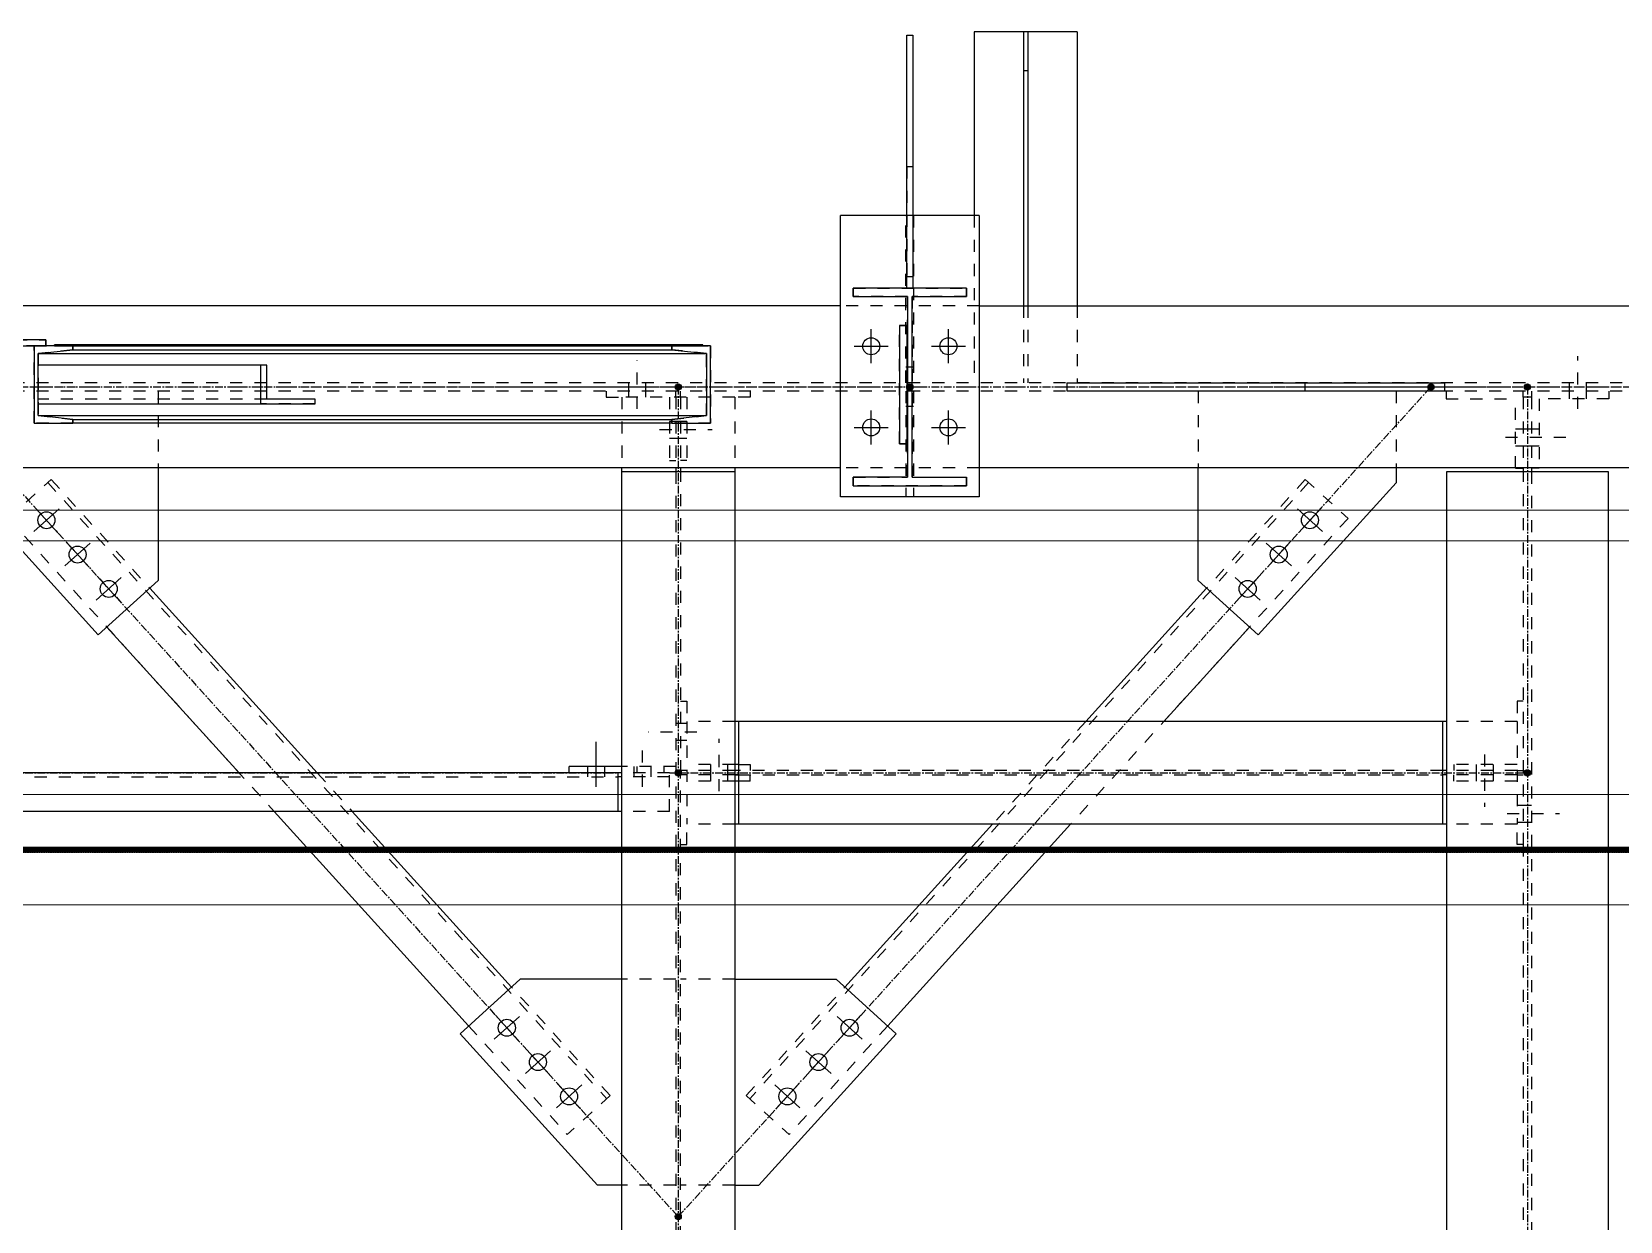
# Model space of a CAD drawing. Header units: inches. Extents: x 209270 to 234360, y -180214 to -150194.
# Drawn here: x 219526 to 222098, y -155865 to -153939 of the extents above; entities that cross this region are included whole.
import ezdxf

# ---------------------------------------------------------------- set-up
doc = ezdxf.new("R2010")
doc.units = ezdxf.units.IN
doc.header["$LTSCALE"] = 10
doc.header["$MEASUREMENT"] = 0
for name, pattern in [('CENTER', [2, 1.25, -0.25, 0.25, -0.25]), ('DXK_LINE_DOT2', [3.9198, 1.9599, -1.9599]), ('DXK_LINE_DOT5', [7.8785, 2.979, -0.9799, 0.9799, -0.9799, 0.9799, -0.9799]), ('HIDDEN', [0.375, 0.25, -0.125])]:
    doc.linetypes.add(name, pattern=pattern)
for name, color, linetype in [('_STR_0', 2, 'Continuous'), ('_STR_1', 2, 'Continuous'), ('_STR_2', 2, 'Continuous'), ('_STR_4', 2, 'Continuous')]:
    doc.layers.add(name, color=color, linetype=linetype)
for name, color, linetype, lineweight in [('CEN', 1, 'CENTER', 9), ('handrail', 11, 'FENCELINE1', 9), ('HIDDEN', 3, 'HIDDEN', 9), ('MAIN OBJECT', 2, 'Continuous', 18), ('Sheeting', 4, 'Continuous', 0)]:
    doc.layers.add(name, color=color, linetype=linetype, lineweight=lineweight)
doc.linetypes.add('FENCELINE1', pattern='A,0.25,-0.1,[133,arial.ttf,S=0.1,R=0,X=-0.1,Y=0],-0.1,1', length=1.45)

# ---------------------------------------------------------------- blocks, each defined once
blk = doc.blocks.new('GridLine-116860372-116908 - 114867')
at = {"layer": '_STR_2', "linetype": 'DXK_LINE_DOT5'}
blk.add_line((210782.4, -154514.2), (232759.1, -154514.2), dxfattribs=at)
blk = doc.blocks.new('Part-116860372-116072 - 114867')
at = {"layer": '_STR_1', "linetype": 'DXK_LINE_DOT2'}
for p, q in [((221414.3, -154520.9), (221414.3, -154645.4)), ((221735, -154520.9), (221735, -154645.4))]:
    blk.add_line(p, q, dxfattribs=at)
at = {"layer": '_STR_2', "linetype": 'Continuous'}
for p, q in [((221414.3, -154827.5), (221414.3, -154645.4)), ((221735, -154645.4), (221735, -154669.4)), ((221735, -154669.4), (221511.6, -154915.7)), ((221511.6, -154915.7), (221414.3, -154827.5))]:
    blk.add_line(p, q, dxfattribs=at)
blk = doc.blocks.new('Part-116860372-116066 - 114867')
at = {"layer": '_STR_1', "linetype": 'DXK_LINE_DOT2'}
for p, q in [((220568.6, -155473.4), (220481.1, -155473.4)), ((220568.6, -155806.9), (220481.1, -155806.9))]:
    blk.add_line(p, q, dxfattribs=at)
at = {"layer": '_STR_2', "linetype": 'Continuous'}
for p, q in [((220316.7, -155473.4), (220219.4, -155561.6)), ((220481.1, -155473.4), (220316.7, -155473.4)), ((220219.4, -155561.6), (220442, -155806.9)), ((220481.1, -155806.9), (220442, -155806.9))]:
    blk.add_line(p, q, dxfattribs=at)
blk = doc.blocks.new('Bolt-116860372-116067 - 114867')
at = {"layer": '_STR_2', "linetype": 'Continuous'}
for p, q in [((220274.8, -155570.5), (220315.5, -155533.5)), ((220276.6, -155531.6), (220313.6, -155572.4)), ((220325.1, -155626), (220365.9, -155589.1)), ((220327, -155587.2), (220364, -155627.9)), ((220375.5, -155681.6), (220416.3, -155644.6)), ((220377.4, -155642.7), (220414.4, -155683.5))]:
    blk.add_line(p, q, dxfattribs=at)
for centre in [(220295.1, -155552), (220345.5, -155607.6), (220395.9, -155663.1)]:
    blk.add_circle(centre, 13.8, dxfattribs=at)
blk = doc.blocks.new('Part-116860372-114888 - 114867')
at = {"layer": '_STR_1', "linetype": 'DXK_LINE_DOT2'}
for p, q in [((221060.1, -154382.9), (220835.1, -154382.9)), ((228098.4, -154507.4), (218205.1, -154507.4)), ((228098.4, -154520.9), (218205.1, -154520.9)), ((221060.1, -154645.4), (220835.1, -154645.4))]:
    blk.add_line(p, q, dxfattribs=at)
at = {"layer": '_STR_2', "linetype": 'Continuous'}
for p, q in [((220835.1, -154382.9), (218205.1, -154382.9)), ((221060.1, -154382.9), (228098.4, -154382.9)), ((220835.1, -154645.4), (218205.1, -154645.4)), ((228098.4, -154645.4), (221060.1, -154645.4))]:
    blk.add_line(p, q, dxfattribs=at)
at = {"layer": '_STR_4', "linetype": 'CENTER'}
blk.add_line((217822.6, -154514.2), (228447.6, -154514.2), dxfattribs=at)
blk = doc.blocks.new('Part-116860372-114946 - 114867')
at = {"layer": '_STR_4', "linetype": 'Continuous'}
blk.add_hatch(color=256, dxfattribs=at).paths.add_polyline_path([(221947.6, -154519.2, -1), (221947.6, -154509.2, -1)])
at = {"layer": '_STR_1', "linetype": 'DXK_LINE_DOT2'}
for p, q in [((221940.8, -154530.9), (221940.8, -155255.2)), ((221954.3, -154530.9), (221940.8, -154530.9)), ((221954.3, -154530.9), (221954.3, -154645.4)), ((221954.3, -154651.7), (221954.3, -160351.7)), ((221940.8, -155255.2), (221940.8, -160351.7))]:
    blk.add_line(p, q, dxfattribs=at)
at = {"layer": '_STR_2', "linetype": 'Continuous'}
for p, q in [((221940.8, -154645.4), (221940.8, -154651.7)), ((221954.3, -154645.4), (221954.3, -154651.7)), ((221816.3, -154651.7), (221816.3, -160357.9)), ((222078.8, -154651.7), (221816.3, -154651.7)), ((222078.8, -160357.9), (222078.8, -154651.7))]:
    blk.add_line(p, q, dxfattribs=at)
at = {"layer": '_STR_4', "linetype": 'CENTER'}
blk.add_line((221947.6, -154514.2), (221947.6, -160514.2), dxfattribs=at)
at = {"layer": '_STR_4', "linetype": 'Continuous'}
blk.add_circle((221947.6, -154514.2), 5, dxfattribs=at)
blk = doc.blocks.new('Part-116860372-114890 - 114867')
at = {"layer": '_STR_4', "linetype": 'Continuous'}
blk.add_hatch(color=256, dxfattribs=at).paths.add_polyline_path([(220947.6, -154519.2, -1), (220947.6, -154509.2, -1)])
at = {"layer": '_STR_1', "linetype": 'DXK_LINE_DOT2'}
for p, q in [((220856.1, -154367.8), (220856.1, -154354.2)), ((220856.1, -154354.2), (221039.1, -154354.2)), ((221039.1, -154354.2), (221039.1, -154367.8)), ((220943.6, -154367.8), (220856.1, -154367.8)), ((220943.6, -154660.5), (220943.6, -154367.8)), ((221039.1, -154367.8), (220951.5, -154367.8)), ((220951.5, -154367.8), (220951.5, -154660.5)), ((220856.1, -154674.2), (220856.1, -154660.5)), ((220856.1, -154660.5), (220943.6, -154660.5)), ((221039.1, -154674.2), (220856.1, -154674.2)), ((220951.5, -154660.5), (221039.1, -154660.5)), ((221039.1, -154660.5), (221039.1, -154674.2))]:
    blk.add_line(p, q, dxfattribs=at)
at = {"layer": '_STR_2', "linetype": 'Continuous'}
for p, q in [((221039.1, -154354.2), (220856.1, -154354.2)), ((220856.1, -154354.2), (220856.1, -154367.8)), ((221039.1, -154367.8), (221039.1, -154354.2)), ((220856.1, -154367.8), (220943.6, -154367.8)), ((220943.6, -154367.8), (220943.6, -154660.5)), ((220951.5, -154660.5), (220951.5, -154367.8)), ((220951.5, -154367.8), (221039.1, -154367.8)), ((220943.6, -154660.5), (220856.1, -154660.5)), ((220856.1, -154660.5), (220856.1, -154674.2)), ((220856.1, -154674.2), (221039.1, -154674.2)), ((220951.5, -154660.5), (221039.1, -154660.5)), ((221039.1, -154674.2), (221039.1, -154660.5))]:
    blk.add_line(p, q, dxfattribs=at)
at = {"layer": '_STR_4', "linetype": 'CENTER'}
blk.add_line((220947.6, -154514.2), (220947.6, -154514.2), dxfattribs=at)
at = {"layer": '_STR_4', "linetype": 'Continuous'}
blk.add_circle((220947.6, -154514.2), 5, dxfattribs=at)
blk = doc.blocks.new('Part-116860372-154738 - 114867')
at = {"layer": '_STR_1', "linetype": 'DXK_LINE_DOT2'}
for p, q in [((219530, -154572.9), (219530, -154447.9)), ((219530, -154447.9), (219592.5, -154447.9)), ((219592.5, -154454.1), (219536.2, -154460.3)), ((219536.2, -154460.3), (219536.2, -154560.6)), ((219592.5, -154447.9), (219592.5, -154454.1)), ((219536.2, -154560.6), (219592.5, -154566.8)), ((219592.5, -154566.8), (219592.5, -154572.9)), ((219592.5, -154572.9), (219530, -154572.9))]:
    blk.add_line(p, q, dxfattribs=at)
at = {"layer": '_STR_2', "linetype": 'Continuous'}
for p, q in [((219530, -154447.9), (219530, -154447.9)), ((219592.5, -154447.9), (219530, -154447.9)), ((219530, -154447.9), (219530, -154572.9)), ((219536.2, -154460.3), (219592.5, -154454.1)), ((219536.2, -154460.3), (219536.2, -154460.3)), ((219536.2, -154560.6), (219536.2, -154460.3)), ((219592.5, -154447.9), (219592.5, -154447.9)), ((219592.5, -154454.1), (219592.5, -154447.9)), ((219592.5, -154454.1), (219592.5, -154454.1)), ((219536.2, -154560.6), (219536.2, -154560.6)), ((219592.5, -154566.8), (219536.2, -154560.6)), ((219592.5, -154566.8), (219592.5, -154566.8)), ((219592.5, -154572.9), (219592.5, -154566.8)), ((219530, -154572.9), (219530, -154572.9)), ((219530, -154572.9), (219592.5, -154572.9)), ((219592.5, -154572.9), (219592.5, -154572.9))]:
    blk.add_line(p, q, dxfattribs=at)
blk = doc.blocks.new('Part-116860372-114945 - 114867')
at = {"layer": '_STR_4', "linetype": 'Continuous'}
blk.add_hatch(color=256, dxfattribs=at).paths.add_polyline_path([(220572.6, -154519.2, -1), (220572.6, -154509.2, -1)])
at = {"layer": '_STR_1', "linetype": 'DXK_LINE_DOT2'}
for p, q in [((220664.1, -154530.9), (220481.1, -154530.9)), ((220481.1, -154530.9), (220481.1, -154645.4)), ((220568.6, -154530.9), (220568.6, -154645.4)), ((220576.5, -154530.9), (220576.5, -155135.6)), ((220664.1, -154530.9), (220664.1, -154651.7)), ((220568.6, -154651.7), (220568.6, -158166.4)), ((220576.5, -158166.4), (220576.5, -155135.6))]:
    blk.add_line(p, q, dxfattribs=at)
at = {"layer": '_STR_2', "linetype": 'Continuous'}
for p, q in [((220481.1, -158166.4), (220481.1, -154645.4)), ((220568.6, -154645.4), (220568.6, -154651.7)), ((220576.5, -154645.4), (220576.5, -154651.7)), ((220664.1, -154645.4), (220664.1, -158166.4)), ((220664.1, -154651.7), (220481.1, -154651.7))]:
    blk.add_line(p, q, dxfattribs=at)
at = {"layer": '_STR_4', "linetype": 'CENTER'}
blk.add_line((220572.6, -154514.2), (220572.6, -158264.2), dxfattribs=at)
at = {"layer": '_STR_4', "linetype": 'Continuous'}
blk.add_circle((220572.6, -154514.2), 5, dxfattribs=at)
blk = doc.blocks.new('Part-116860372-114964 - 114867')
at = {"layer": '_STR_4', "linetype": 'Continuous'}
for points in [[(220572.6, -155144.2, -1), (220572.6, -155134.2, -1)], [(221947.6, -155144.2, -1), (221947.6, -155134.2, -1)]]:
    blk.add_hatch(color=256, dxfattribs=at).paths.add_polyline_path(points)
at = {"layer": '_STR_1', "linetype": 'DXK_LINE_DOT2'}
for p, q in [((220664.1, -155055.9), (220586.5, -155055.9)), ((220586.5, -155055.9), (220586.5, -155222.4)), ((221930.8, -155055.9), (221816.3, -155055.9)), ((221930.8, -155055.9), (221930.8, -155222.4)), ((220664.1, -155135.6), (220586.5, -155135.6)), ((221810.1, -155135.6), (220670.3, -155135.6)), ((221930.8, -155135.6), (221816.3, -155135.6)), ((220664.1, -155142.7), (220586.5, -155142.7)), ((220670.3, -155142.7), (221810.1, -155142.7)), ((221930.8, -155142.7), (221816.3, -155142.7)), ((220664.1, -155222.4), (220586.5, -155222.4)), ((221930.8, -155222.4), (221816.3, -155222.4))]:
    blk.add_line(p, q, dxfattribs=at)
at = {"layer": '_STR_2', "linetype": 'Continuous'}
for p, q in [((221816.3, -155055.9), (220664.1, -155055.9)), ((220670.3, -155055.9), (220670.3, -155222.4)), ((221810.1, -155055.9), (221810.1, -155222.4)), ((220670.3, -155135.6), (220664.1, -155135.6)), ((221816.3, -155135.6), (221810.1, -155135.6)), ((220664.1, -155142.7), (220670.3, -155142.7)), ((221816.3, -155142.7), (221810.1, -155142.7)), ((221816.3, -155222.4), (220664.1, -155222.4))]:
    blk.add_line(p, q, dxfattribs=at)
at = {"layer": '_STR_4', "linetype": 'CENTER'}
blk.add_line((220572.6, -155139.2), (221947.6, -155139.2), dxfattribs=at)
at = {"layer": '_STR_4', "linetype": 'Continuous'}
for centre in [(220572.6, -155139.2), (221947.6, -155139.2)]:
    blk.add_circle(centre, 5, dxfattribs=at)
blk = doc.blocks.new('Bolt-116860372-115879 - 114867')
at = {"layer": '_STR_1', "linetype": 'DXK_LINE_DOT2'}
for p, q in [((220514.9, -155161.7), (220514.9, -155089.2)), ((220501.1, -155139.2), (220501.1, -155129.2)), ((220528.6, -155139.2), (220528.6, -155129.2)), ((220501.1, -155145.4), (220501.1, -155139.2)), ((220528.6, -155145.4), (220528.6, -155139.2))]:
    blk.add_line(p, q, dxfattribs=at)
at = {"layer": '_STR_2', "linetype": 'Continuous'}
for p, q in [((220439.9, -155161.7), (220439.9, -155089.2)), ((220426.1, -155139.2), (220426.1, -155129.2)), ((220453.6, -155139.2), (220453.6, -155129.2)), ((220426.1, -155145.4), (220426.1, -155139.2)), ((220453.6, -155145.4), (220453.6, -155139.2))]:
    blk.add_line(p, q, dxfattribs=at)
blk = doc.blocks.new('Part-116860372-154281 - 114867')
at = {"layer": '_STR_1', "linetype": 'DXK_LINE_DOT2'}
for p, q in [((221051.8, -154236.7), (221051.8, -154507.4)), ((221131.5, -154382.9), (221131.5, -154507.4)), ((221138.6, -154382.9), (221138.6, -154507.4)), ((221218.3, -154382.9), (221218.3, -154507.4))]:
    blk.add_line(p, q, dxfattribs=at)
at = {"layer": '_STR_2', "linetype": 'Continuous'}
for p, q in [((221218.3, -153939.2), (221051.8, -153939.2)), ((221051.8, -153939.2), (221051.8, -154236.7)), ((221131.5, -153939.2), (221131.5, -154382.9)), ((221138.6, -153939.2), (221138.6, -154382.9)), ((221218.3, -153939.2), (221218.3, -154382.9)), ((221131.5, -154001.7), (221138.6, -154001.7))]:
    blk.add_line(p, q, dxfattribs=at)
blk = doc.blocks.new('Part-116860372-115067 - 114867')
at = {"layer": '_STR_4', "linetype": 'Continuous'}
for points in [[(219197.6, -155144.2, -1), (219197.6, -155134.2, -1)], [(220572.6, -155144.2, -1), (220572.6, -155134.2, -1)]]:
    blk.add_hatch(color=256, dxfattribs=at).paths.add_polyline_path(points)
at = {"layer": '_STR_1', "linetype": 'DXK_LINE_DOT2'}
for p, q in [((219295.3, -155139.2), (219211.5, -155139.2)), ((219211.5, -155201.7), (219211.5, -155139.2)), ((219289.1, -155145.4), (219211.5, -155145.4)), ((219295.3, -155145.4), (220474.8, -155145.4)), ((220558.6, -155139.2), (220474.8, -155139.2)), ((220558.6, -155145.4), (220481.1, -155145.4)), ((220558.6, -155201.7), (220558.6, -155139.2)), ((219289.1, -155201.7), (219211.5, -155201.7)), ((220558.6, -155201.7), (220481.1, -155201.7))]:
    blk.add_line(p, q, dxfattribs=at)
at = {"layer": '_STR_2', "linetype": 'Continuous'}
for p, q in [((219289.1, -155145.4), (219295.3, -155145.4)), ((220474.8, -155139.2), (219295.3, -155139.2)), ((219295.3, -155139.2), (219295.3, -155201.7)), ((220474.8, -155139.2), (220474.8, -155201.7)), ((220481.1, -155145.4), (220474.8, -155145.4)), ((220481.1, -155201.7), (219289.1, -155201.7))]:
    blk.add_line(p, q, dxfattribs=at)
at = {"layer": '_STR_4', "linetype": 'CENTER'}
for p, q in [((219197.6, -155139.2), (219211.5, -155139.2)), ((219295.3, -155139.2), (220474.8, -155139.2)), ((220558.6, -155139.2), (220572.6, -155139.2))]:
    blk.add_line(p, q, dxfattribs=at)
at = {"layer": '_STR_4', "linetype": 'Continuous'}
for centre in [(219197.6, -155139.2), (220572.6, -155139.2)]:
    blk.add_circle(centre, 5, dxfattribs=at)
blk = doc.blocks.new('Part-116860372-115093 - 114867')
at = {"layer": '_STR_4', "linetype": 'Continuous'}
for points in [[(221791.3, -154519.2, -1), (221791.3, -154509.2, -1)], [(220572.6, -155862.9, -1), (220572.6, -155852.9, -1)]]:
    blk.add_hatch(color=256, dxfattribs=at).paths.add_polyline_path(points)
at = {"layer": '_STR_1', "linetype": 'DXK_LINE_DOT2'}
for p, q in [((221593.3, -154669.2), (220688.4, -155667)), ((221587.8, -154664.2), (221428.2, -154840.1)), ((221587.8, -154664.2), (221657.2, -154727.1)), ((221657.2, -154727.1), (221208, -155222.4)), ((221232.5, -155055.9), (221081.5, -155222.4)), ((220682.8, -155661.9), (220842.4, -155486)), ((220911.8, -155549), (220752.3, -155724.9)), ((220682.8, -155661.9), (220752.3, -155724.9))]:
    blk.add_line(p, q, dxfattribs=at)
at = {"layer": '_STR_2', "linetype": 'Continuous'}
for p, q in [((221428.2, -154840.1), (221232.5, -155055.9)), ((221497.7, -154903.1), (221359, -155055.9)), ((221081.5, -155222.4), (220842.4, -155486)), ((221208, -155222.4), (220911.8, -155549))]:
    blk.add_line(p, q, dxfattribs=at)
at = {"layer": '_STR_4', "linetype": 'CENTER'}
blk.add_line((220572.6, -155857.9), (221791.3, -154514.2), dxfattribs=at)
at = {"layer": '_STR_4', "linetype": 'Continuous'}
for centre in [(221791.3, -154514.2), (220572.6, -155857.9)]:
    blk.add_circle(centre, 5, dxfattribs=at)
blk = doc.blocks.new('Part-116860372-115094 - 114867')
at = {"layer": '_STR_4', "linetype": 'Continuous'}
for points in [[(219353.8, -154519.2, -1), (219353.8, -154509.2, -1)], [(220572.6, -155862.9, -1), (220572.6, -155852.9, -1)]]:
    blk.add_hatch(color=256, dxfattribs=at).paths.add_polyline_path(points)
at = {"layer": '_STR_1', "linetype": 'DXK_LINE_DOT2'}
for p, q in [((219487.9, -154727.1), (219557.4, -154664.2)), ((219551.8, -154669.2), (220456.8, -155667)), ((219557.4, -154664.2), (219716.9, -154840.1)), ((219487.9, -154727.1), (219918.3, -155201.7)), ((219988.2, -155139.2), (220044.9, -155201.7)), ((220462.3, -155661.9), (220302.8, -155486)), ((220233.3, -155549), (220392.9, -155724.9)), ((220462.3, -155661.9), (220392.9, -155724.9))]:
    blk.add_line(p, q, dxfattribs=at)
at = {"layer": '_STR_2', "linetype": 'Continuous'}
for p, q in [((219716.9, -154840.1), (219988.2, -155139.2)), ((219647.5, -154903.1), (219861.6, -155139.2)), ((219918.3, -155201.7), (220233.3, -155549)), ((220044.9, -155201.7), (220302.8, -155486))]:
    blk.add_line(p, q, dxfattribs=at)
at = {"layer": '_STR_4', "linetype": 'CENTER'}
blk.add_line((219353.8, -154514.2), (220572.6, -155857.9), dxfattribs=at)
at = {"layer": '_STR_4', "linetype": 'Continuous'}
for centre in [(219353.8, -154514.2), (220572.6, -155857.9)]:
    blk.add_circle(centre, 5, dxfattribs=at)
blk = doc.blocks.new('Bolt-116860372-115490 - 114867')
at = {"layer": '_STR_1', "linetype": 'DXK_LINE_DOT2'}
for p, q in [((221912.1, -154595.9), (222009.6, -154595.9)), ((221928.3, -154582.2), (221940.8, -154582.2)), ((221940.8, -154582.2), (221954.3, -154582.2)), ((221954.3, -154582.2), (221966.8, -154582.2)), ((221928.3, -154609.7), (221940.8, -154609.7)), ((221940.8, -154609.7), (221954.3, -154609.7)), ((221954.3, -154609.7), (221966.8, -154609.7))]:
    blk.add_line(p, q, dxfattribs=at)
blk = doc.blocks.new('Part-116860372-115488 - 114867')
at = {"layer": '_STR_1', "linetype": 'DXK_LINE_DOT2'}
for p, q in [((221954.3, -154520.9), (221954.3, -154530.9)), ((222079.3, -154520.9), (222079.3, -154533.4)), ((222079.3, -154533.4), (221966.8, -154533.4)), ((221966.8, -154533.4), (221966.8, -154645.4)), ((221954.3, -154645.4), (221954.3, -154645.9))]:
    blk.add_line(p, q, dxfattribs=at)
at = {"layer": '_STR_2', "linetype": 'Continuous'}
for p, q in [((221966.8, -154645.9), (221954.3, -154645.9)), ((221966.8, -154645.4), (221966.8, -154645.9))]:
    blk.add_line(p, q, dxfattribs=at)
blk = doc.blocks.new('Part-116860372-115489 - 114867')
at = {"layer": '_STR_1', "linetype": 'DXK_LINE_DOT2'}
for p, q in [((221815.8, -154520.9), (221815.8, -154533.4)), ((221940.8, -154530.9), (221940.8, -154520.9)), ((221815.8, -154533.4), (221928.3, -154533.4)), ((221928.3, -154645.9), (221928.3, -154533.4))]:
    blk.add_line(p, q, dxfattribs=at)
at = {"layer": '_STR_2', "linetype": 'Continuous'}
for p, q in [((221928.3, -154645.4), (221928.3, -154645.9)), ((221928.3, -154645.9), (221940.8, -154645.9))]:
    blk.add_line(p, q, dxfattribs=at)
blk = doc.blocks.new('Bolt-116860372-115491 - 114867')
at = {"layer": '_STR_1', "linetype": 'DXK_LINE_DOT2'}
for p, q in [((222029.3, -154549.7), (222029.3, -154464.7)), ((222015.6, -154520.9), (222015.6, -154507.4)), ((222015.6, -154533.4), (222015.6, -154520.9)), ((222043.1, -154520.9), (222043.1, -154507.4)), ((222043.1, -154533.4), (222043.1, -154520.9))]:
    blk.add_line(p, q, dxfattribs=at)
blk = doc.blocks.new('Bolt-116860372-116167 - 114867')
at = {"layer": '_STR_2', "linetype": 'Continuous'}
for p, q in [((220885.1, -154476), (220885.1, -154421)), ((221010.1, -154476), (221010.1, -154421)), ((220857.6, -154448.5), (220912.6, -154448.5)), ((220982.6, -154448.5), (221037.6, -154448.5)), ((220885.1, -154607.3), (220885.1, -154552.3)), ((221010.1, -154607.3), (221010.1, -154552.3)), ((220857.6, -154579.8), (220912.6, -154579.8)), ((220982.6, -154579.8), (221037.6, -154579.8))]:
    blk.add_line(p, q, dxfattribs=at)
for centre in [(220885.1, -154448.5), (221010.1, -154448.5), (220885.1, -154579.8), (221010.1, -154579.8)]:
    blk.add_circle(centre, 13.8, dxfattribs=at)
blk = doc.blocks.new('Part-116860372-154749 - 114867')
at = {"layer": '_STR_1', "linetype": 'DXK_LINE_DOT2'}
for p, q in [((220612.2, -154446), (219562.7, -154445.9)), ((220612.4, -154448), (219562.7, -154447.9)), ((219562.9, -154447.9), (219562.9, -154445.9)), ((220612.4, -154448), (220612.4, -154447.9))]:
    blk.add_line(p, q, dxfattribs=at)
at = {"layer": '_STR_2', "linetype": 'Continuous'}
for p, q in [((220612.2, -154446), (219562.7, -154445.9)), ((219562.7, -154445.9), (219562.7, -154447.9)), ((219562.7, -154447.9), (220612.2, -154448)), ((220612.4, -154446), (220612.2, -154446)), ((220612.2, -154448), (220612.2, -154446)), ((220612.4, -154447.9), (220612.4, -154446))]:
    blk.add_line(p, q, dxfattribs=at)
blk = doc.blocks.new('Part-116860372-154746 - 114867')
at = {"layer": '_STR_1', "linetype": 'DXK_LINE_DOT2'}
for p, q in [((220562.3, -154454.1), (220562.3, -154447.9)), ((220562.3, -154447.9), (220624.8, -154447.9)), ((220618.6, -154460.3), (220562.3, -154454.1)), ((220618.6, -154560.6), (220618.6, -154460.3)), ((220624.8, -154447.9), (220624.8, -154572.9)), ((220562.3, -154566.8), (220618.6, -154560.6)), ((220562.3, -154572.9), (220562.3, -154566.8)), ((220624.8, -154572.9), (220562.3, -154572.9))]:
    blk.add_line(p, q, dxfattribs=at)
at = {"layer": '_STR_2', "linetype": 'Continuous'}
for p, q in [((220624.8, -154447.9), (220562.3, -154447.9)), ((220562.3, -154447.9), (220562.3, -154454.1)), ((220562.3, -154454.1), (220618.6, -154460.3)), ((220618.6, -154460.3), (220618.6, -154560.6)), ((220624.8, -154572.9), (220624.8, -154447.9)), ((220618.6, -154560.6), (220562.3, -154566.8)), ((220562.3, -154566.8), (220562.3, -154572.9)), ((220562.3, -154572.9), (220624.8, -154572.9))]:
    blk.add_line(p, q, dxfattribs=at)
blk = doc.blocks.new('Part-116860372-115555 - 114867')
at = {"layer": '_STR_1', "linetype": 'DXK_LINE_DOT2'}
for p, q in [((220576.5, -154530.9), (220576.5, -154520.9)), ((220689, -154520.9), (220689, -154530.9)), ((220586.5, -154530.9), (220586.5, -154633.4)), ((220689, -154530.9), (220664.1, -154530.9)), ((220586.5, -154633.4), (220576.5, -154633.4))]:
    blk.add_line(p, q, dxfattribs=at)
blk = doc.blocks.new('Part-116860372-115556 - 114867')
at = {"layer": '_STR_1', "linetype": 'DXK_LINE_DOT2'}
for p, q in [((220456.1, -154520.9), (220456.1, -154530.9)), ((220568.6, -154530.9), (220568.6, -154520.9)), ((220456.1, -154530.9), (220481.1, -154530.9)), ((220558.6, -154530.9), (220558.6, -154633.4)), ((220558.6, -154633.4), (220568.6, -154633.4))]:
    blk.add_line(p, q, dxfattribs=at)
blk = doc.blocks.new('Bolt-116860372-115557 - 114867')
at = {"layer": '_STR_1', "linetype": 'DXK_LINE_DOT2'}
for p, q in [((220558.6, -154569.7), (220568.6, -154569.7)), ((220568.6, -154569.7), (220576.5, -154569.7)), ((220576.5, -154569.7), (220586.5, -154569.7)), ((220542.4, -154583.4), (220627.4, -154583.4)), ((220558.6, -154597.2), (220568.6, -154597.2)), ((220568.6, -154597.2), (220576.5, -154597.2)), ((220576.5, -154597.2), (220586.5, -154597.2))]:
    blk.add_line(p, q, dxfattribs=at)
blk = doc.blocks.new('Bolt-116860372-115559 - 114867')
at = {"layer": '_STR_1', "linetype": 'DXK_LINE_DOT2'}
for p, q in [((220506.1, -154549.7), (220506.1, -154471)), ((220492.4, -154520.9), (220492.4, -154507.4)), ((220492.4, -154530.9), (220492.4, -154520.9)), ((220519.9, -154520.9), (220519.9, -154507.4)), ((220519.9, -154530.9), (220519.9, -154520.9))]:
    blk.add_line(p, q, dxfattribs=at)
blk = doc.blocks.new('Part-116860372-149888 - 114867')
at = {"layer": '_STR_1', "linetype": 'DXK_LINE_DOT2'}
for p, q in [((220942.6, -154157.3), (220942.6, -154354.2)), ((220952.6, -154157.3), (220952.6, -154354.2)), ((220942.6, -154335.4), (220952.6, -154335.4))]:
    blk.add_line(p, q, dxfattribs=at)
at = {"layer": '_STR_2', "linetype": 'Continuous'}
for p, q in [((220942.6, -154157.3), (220942.6, -153944.7)), ((220942.6, -153944.7), (220952.6, -153944.7)), ((220952.6, -153944.7), (220952.6, -154157.3)), ((220942.6, -154354.2), (220942.6, -154157.3)), ((220942.6, -154157.3), (220952.6, -154157.3)), ((220952.6, -154157.3), (220952.6, -154354.2)), ((220952.6, -154354.2), (220942.6, -154354.2))]:
    blk.add_line(p, q, dxfattribs=at)
blk = doc.blocks.new('Part-116860372-154757 - 114867')
at = {"layer": '_STR_1', "linetype": 'DXK_LINE_DOT2'}
for p, q in [((220930.9, -154606.2), (220930.9, -154414.7)), ((220930.9, -154414.7), (220943.4, -154414.7)), ((220943.4, -154414.7), (220943.4, -154606.2)), ((220943.4, -154606.2), (220930.9, -154606.2))]:
    blk.add_line(p, q, dxfattribs=at)
at = {"layer": '_STR_2', "linetype": 'Continuous'}
for p, q in [((220943.4, -154414.7), (220930.9, -154414.7)), ((220930.9, -154414.7), (220930.9, -154606.2)), ((220943.4, -154606.2), (220943.4, -154414.7)), ((220930.9, -154606.2), (220943.4, -154606.2))]:
    blk.add_line(p, q, dxfattribs=at)
blk = doc.blocks.new('Part-116860372-115596 - 114867')
at = {"layer": '_STR_1', "linetype": 'DXK_LINE_DOT2'}
for p, q in [((220576.5, -155023.1), (220586.5, -155023.1)), ((220586.5, -155023.1), (220586.5, -155055.9)), ((220586.5, -155135.6), (220576.5, -155135.6)), ((220664.1, -155125.6), (220586.5, -155125.6)), ((220670.3, -155135.6), (220664.1, -155135.6)), ((220670.3, -155125.6), (220689, -155125.6)), ((220689, -155125.6), (220689, -155135.6))]:
    blk.add_line(p, q, dxfattribs=at)
at = {"layer": '_STR_2', "linetype": 'Continuous'}
blk.add_line((220670.3, -155125.6), (220664.1, -155125.6), dxfattribs=at)
blk = doc.blocks.new('Part-116860372-115597 - 114867')
at = {"layer": '_STR_1', "linetype": 'DXK_LINE_DOT2'}
for p, q in [((220586.5, -155142.7), (220576.5, -155142.7)), ((220664.1, -155152.7), (220586.5, -155152.7)), ((220670.3, -155142.7), (220664.1, -155142.7)), ((220689, -155152.7), (220670.3, -155152.7)), ((220689, -155152.7), (220689, -155142.7)), ((220586.5, -155255.2), (220586.5, -155222.4)), ((220576.5, -155255.2), (220586.5, -155255.2))]:
    blk.add_line(p, q, dxfattribs=at)
at = {"layer": '_STR_2', "linetype": 'Continuous'}
blk.add_line((220670.3, -155152.7), (220664.1, -155152.7), dxfattribs=at)
blk = doc.blocks.new('Bolt-116860372-115598 - 114867')
at = {"layer": '_STR_1', "linetype": 'DXK_LINE_DOT2'}
for p, q in [((220639, -155169), (220639, -155084)), ((220625.3, -155135.6), (220625.3, -155125.6)), ((220625.3, -155142.7), (220625.3, -155135.6)), ((220652.8, -155135.6), (220652.8, -155125.6)), ((220652.8, -155142.7), (220652.8, -155135.6)), ((220625.3, -155152.7), (220625.3, -155142.7)), ((220652.8, -155152.7), (220652.8, -155142.7))]:
    blk.add_line(p, q, dxfattribs=at)
blk = doc.blocks.new('Part-116860372-115600 - 114867')
at = {"layer": '_STR_1', "linetype": 'DXK_LINE_DOT2'}
for p, q in [((221828.3, -155152.7), (221828.3, -155142.7)), ((221930.8, -155152.7), (221828.3, -155152.7)), ((221930.8, -155142.7), (221940.8, -155142.7)), ((221930.8, -155255.2), (221930.8, -155222.4)), ((221940.8, -155255.2), (221930.8, -155255.2))]:
    blk.add_line(p, q, dxfattribs=at)
blk = doc.blocks.new('Part-116860372-115601 - 114867')
at = {"layer": '_STR_1', "linetype": 'DXK_LINE_DOT2'}
for p, q in [((221940.8, -155023.1), (221930.8, -155023.1)), ((221930.8, -155023.1), (221930.8, -155055.9)), ((221930.8, -155125.6), (221828.3, -155125.6)), ((221828.3, -155125.6), (221828.3, -155135.6)), ((221930.8, -155135.6), (221940.8, -155135.6))]:
    blk.add_line(p, q, dxfattribs=at)
blk = doc.blocks.new('Bolt-116860372-115602 - 114867')
at = {"layer": '_STR_1', "linetype": 'DXK_LINE_DOT2'}
for p, q in [((221878.3, -155109.4), (221878.3, -155194.4)), ((221864.6, -155125.6), (221864.6, -155135.6)), ((221864.6, -155135.6), (221864.6, -155142.7)), ((221892.1, -155125.6), (221892.1, -155135.6)), ((221892.1, -155135.6), (221892.1, -155142.7)), ((221864.6, -155142.7), (221864.6, -155152.7)), ((221892.1, -155142.7), (221892.1, -155152.7))]:
    blk.add_line(p, q, dxfattribs=at)
blk = doc.blocks.new('Bolt-116860372-115605 - 114867')
at = {"layer": '_STR_1', "linetype": 'DXK_LINE_DOT2'}
for p, q in [((220576.5, -155059.4), (220568.6, -155059.4)), ((220586.5, -155059.4), (220576.5, -155059.4)), ((220602.8, -155073.1), (220524, -155073.1)), ((220576.5, -155086.9), (220568.6, -155086.9)), ((220586.5, -155086.9), (220576.5, -155086.9))]:
    blk.add_line(p, q, dxfattribs=at)
blk = doc.blocks.new('Bolt-116860372-115606 - 114867')
at = {"layer": '_STR_1', "linetype": 'DXK_LINE_DOT2'}
for p, q in [((221914.6, -155205.2), (221999.6, -155205.2)), ((221930.8, -155191.5), (221940.8, -155191.5)), ((221940.8, -155191.5), (221954.3, -155191.5)), ((221930.8, -155219), (221940.8, -155219)), ((221940.8, -155219), (221954.3, -155219))]:
    blk.add_line(p, q, dxfattribs=at)
blk = doc.blocks.new('Part-116860372-154748 - 114867')
at = {"layer": '_STR_1', "linetype": 'DXK_LINE_DOT2'}
for p, q in [((219906.6, -154479.2), (219896, -154479.2)), ((219984.5, -154534.2), (219536.2, -154534.2)), ((219984.5, -154541.7), (219896, -154541.7))]:
    blk.add_line(p, q, dxfattribs=at)
at = {"layer": '_STR_2', "linetype": 'Continuous'}
for p, q in [((219896, -154479.2), (219536.2, -154479.2)), ((219906.6, -154479.2), (219896, -154479.2)), ((219896, -154479.2), (219896, -154541.7)), ((219906.6, -154534.2), (219906.6, -154479.2)), ((219536.2, -154541.7), (219896, -154541.7)), ((219896, -154541.7), (219984.5, -154541.7)), ((219984.5, -154534.2), (219906.6, -154534.2)), ((219984.5, -154541.7), (219984.5, -154534.2))]:
    blk.add_line(p, q, dxfattribs=at)
blk = doc.blocks.new('Part-116860372-115877 - 114867')
at = {"layer": '_STR_1', "linetype": 'DXK_LINE_DOT2'}
for p, q in [((220396.2, -155139.2), (220396.2, -155129.2)), ((220568.6, -155129.2), (220481.1, -155129.2)), ((220506.1, -155139.2), (220506.1, -155129.2)), ((220549.9, -155139.2), (220549.9, -155129.2))]:
    blk.add_line(p, q, dxfattribs=at)
at = {"layer": '_STR_2', "linetype": 'Continuous'}
for p, q in [((220481.1, -155129.2), (220396.1, -155129.2)), ((220396.1, -155139.2), (220396.1, -155129.2)), ((220481.1, -155139.2), (220474.8, -155139.2))]:
    blk.add_line(p, q, dxfattribs=at)
blk = doc.blocks.new('Part-116860372-116545 - 114867')
at = {"layer": '_STR_1', "linetype": 'DXK_LINE_DOT2'}
for p, q in [((220941.3, -154507.4), (220941.3, -154236.7)), ((220941.3, -154236.7), (220942.6, -154236.7)), ((220952.6, -154236.7), (220953.8, -154236.7)), ((220953.8, -154236.7), (220953.8, -154507.4)), ((220953.8, -154482.4), (220941.3, -154482.4))]:
    blk.add_line(p, q, dxfattribs=at)
blk = doc.blocks.new('Part-116860372-116063 - 114867')
at = {"layer": '_STR_1', "linetype": 'DXK_LINE_DOT2'}
for p, q in [((219410.2, -154520.9), (219410.2, -154645.4)), ((219730.8, -154520.9), (219730.8, -154645.4))]:
    blk.add_line(p, q, dxfattribs=at)
at = {"layer": '_STR_2', "linetype": 'Continuous'}
for p, q in [((219410.2, -154645.4), (219410.2, -154669.4)), ((219730.8, -154645.4), (219730.8, -154827.5)), ((219410.2, -154669.4), (219633.6, -154915.7)), ((219633.6, -154915.7), (219730.8, -154827.5))]:
    blk.add_line(p, q, dxfattribs=at)
blk = doc.blocks.new('Bolt-116860372-116064 - 114867')
at = {"layer": '_STR_2', "linetype": 'Continuous'}
for p, q in [((219570.1, -154711.7), (219529.4, -154748.6)), ((219568.2, -154750.5), (219531.3, -154709.8)), ((219620.5, -154767.2), (219579.7, -154804.2)), ((219618.6, -154806.1), (219581.6, -154765.3)), ((219670.9, -154822.8), (219630.1, -154859.7)), ((219669, -154861.6), (219632, -154820.9))]:
    blk.add_line(p, q, dxfattribs=at)
for centre in [(219549.7, -154730.2), (219600.1, -154785.7), (219650.5, -154841.3)]:
    blk.add_circle(centre, 13.8, dxfattribs=at)
blk = doc.blocks.new('Part-116860372-116069 - 114867')
at = {"layer": '_STR_1', "linetype": 'DXK_LINE_DOT2'}
for p, q in [((220664.1, -155473.4), (220576.5, -155473.4)), ((220664.1, -155806.9), (220576.5, -155806.9))]:
    blk.add_line(p, q, dxfattribs=at)
at = {"layer": '_STR_2', "linetype": 'Continuous'}
for p, q in [((220664.1, -155473.4), (220828.5, -155473.4)), ((220828.5, -155473.4), (220925.7, -155561.6)), ((220703.2, -155806.9), (220925.7, -155561.6)), ((220664.1, -155806.9), (220703.2, -155806.9))]:
    blk.add_line(p, q, dxfattribs=at)
blk = doc.blocks.new('Bolt-116860372-116070 - 114867')
at = {"layer": '_STR_2', "linetype": 'Continuous'}
for p, q in [((220829.7, -155533.5), (220870.4, -155570.5)), ((220868.5, -155531.6), (220831.5, -155572.4)), ((220779.3, -155589.1), (220820, -155626)), ((220818.1, -155587.2), (220781.2, -155627.9)), ((220728.9, -155644.6), (220769.6, -155681.6)), ((220767.7, -155642.7), (220730.8, -155683.5))]:
    blk.add_line(p, q, dxfattribs=at)
for centre in [(220850, -155552), (220799.6, -155607.6), (220749.3, -155663.1)]:
    blk.add_circle(centre, 13.8, dxfattribs=at)
blk = doc.blocks.new('Bolt-116860372-116073 - 114867')
at = {"layer": '_STR_2', "linetype": 'Continuous'}
for p, q in [((221615.8, -154748.6), (221575.1, -154711.7)), ((221576.9, -154750.5), (221613.9, -154709.8)), ((221565.4, -154804.2), (221524.7, -154767.2)), ((221526.6, -154806.1), (221563.5, -154765.3)), ((221515, -154859.7), (221474.3, -154822.8)), ((221476.2, -154861.6), (221513.1, -154820.9))]:
    blk.add_line(p, q, dxfattribs=at)
for centre in [(221595.4, -154730.2), (221545, -154785.7), (221494.6, -154841.3)]:
    blk.add_circle(centre, 13.8, dxfattribs=at)
blk = doc.blocks.new('Part-116860372-116166 - 114867')
at = {"layer": '_STR_1', "linetype": 'DXK_LINE_DOT2'}
blk.add_line((220952.6, -154236.7), (220942.6, -154236.7), dxfattribs=at)
at = {"layer": '_STR_2', "linetype": 'Continuous'}
for p, q in [((220835.1, -154692.3), (220835.1, -154236.7)), ((220942.6, -154236.7), (220835.1, -154236.7)), ((221060.1, -154236.7), (220952.6, -154236.7)), ((221060.1, -154236.7), (221060.1, -154692.3)), ((221060.1, -154692.3), (220835.1, -154692.3))]:
    blk.add_line(p, q, dxfattribs=at)
blk = doc.blocks.new('Part-116860372-116169 - 114867')
at = {"layer": '_STR_2', "linetype": 'Continuous'}
for p, q in [((221201.9, -154507.9), (221813.5, -154507.9)), ((221201.9, -154507.9), (221201.9, -154520.4)), ((221201.9, -154520.4), (221813.5, -154520.4)), ((221587.8, -154520.4), (221587.8, -154507.9)), ((221813.5, -154507.9), (221813.5, -154520.4))]:
    blk.add_line(p, q, dxfattribs=at)
blk = doc.blocks.new('Part-116860372-154742 - 114867')
at = {"layer": '_STR_1', "linetype": 'DXK_LINE_DOT2'}
for p, q in [((219498.7, -154447.9), (219498.7, -154437.9)), ((219498.7, -154437.9), (219548.7, -154437.9)), ((219548.7, -154437.9), (219548.7, -154447.9)), ((219530, -154447.9), (219517.5, -154447.9))]:
    blk.add_line(p, q, dxfattribs=at)
at = {"layer": '_STR_2', "linetype": 'Continuous'}
for p, q in [((219548.7, -154437.9), (219498.7, -154437.9)), ((219498.7, -154437.9), (219498.7, -154447.9)), ((219548.7, -154447.9), (219548.7, -154437.9)), ((219498.7, -154447.9), (219548.7, -154447.9))]:
    blk.add_line(p, q, dxfattribs=at)
blk = doc.blocks.new('Part-116860372-116544 - 114867')
at = {"layer": '_STR_1', "linetype": 'DXK_LINE_DOT2'}
for p, q in [((220941.3, -154520.9), (220941.3, -154692.3)), ((220953.8, -154520.9), (220953.8, -154692.3)), ((220953.8, -154545.9), (220941.3, -154545.9)), ((220953.8, -154692.3), (220941.3, -154692.3))]:
    blk.add_line(p, q, dxfattribs=at)
blk = doc.blocks.new('Part-116860372-154747 - 114867')
at = {"layer": '_STR_1', "linetype": 'DXK_LINE_DOT2'}
blk.add_line((220562.3, -154447.9), (220073.4, -154447.9), dxfattribs=at)
at = {"layer": '_STR_2', "linetype": 'Continuous'}
for p, q in [((219536.2, -154460.3), (220618.6, -154460.3)), ((220073.4, -154447.9), (219592.5, -154447.9)), ((219592.5, -154454.1), (220562.3, -154454.1)), ((219536.2, -154560.6), (220618.6, -154560.6)), ((219592.5, -154566.8), (220562.3, -154566.8)), ((220562.3, -154572.9), (219592.5, -154572.9))]:
    blk.add_line(p, q, dxfattribs=at)

msp = doc.modelspace()

# ---------------------------------------------------------------- linework, layer by layer
at = {"layer": 'CEN'}
msp.add_line((217212.2, -155263.7), (228311.6, -155263.7), dxfattribs=at)
at = {"layer": 'CEN', "elevation": 0.8}
msp.add_lwpolyline([(217011.9, -155263.7), (228511.9, -155263.7), (228511.9, -165263.7), (217011.9, -165263.7)], close=True, dxfattribs=at)
at = {"layer": 'handrail', "const_width": 10, "elevation": -448149754.8}
msp.add_lwpolyline([(228511.9, -159158.7), (228511.9, -155263.7), (217011.9, -155263.7), (217011.9, -156838.4)], dxfattribs=at)
at = {"layer": 'HIDDEN', "elevation": 0.8}
msp.add_lwpolyline([(228307.2, -155268.1), (217216.6, -155268.1), (217216.6, -155259.3), (228307.2, -155259.3)], close=True, dxfattribs=at)
at = {"layer": 'MAIN OBJECT', "elevation": 0.8}
msp.add_lwpolyline([(228307.2, -155353.1), (217216.6, -155353.1), (217216.6, -155174.3), (228307.2, -155174.3)], close=True, dxfattribs=at)
at = {"layer": 'Sheeting'}
for points in [[(216351.9, -154713.7), (229171.9, -154713.7), (229171.9, -165813.7), (216351.9, -165813.7)], [(216401.9, -154763.7), (229121.9, -154763.7), (229121.9, -165763.7), (216401.9, -165763.7)]]:
    msp.add_lwpolyline(points, close=True, dxfattribs=at)

# ---------------------------------------------------------------- block references
at = {"layer": '_STR_0', "zscale": 0.8}
for name in ['Part-116860372-149888 - 114867', 'Part-116860372-154281 - 114867', 'Part-116860372-116166 - 114867', 'Part-116860372-116545 - 114867', 'Part-116860372-114890 - 114867', 'GridLine-116860372-116908 - 114867', 'Part-116860372-114888 - 114867', 'Part-116860372-154757 - 114867', 'Part-116860372-154742 - 114867', 'Bolt-116860372-116167 - 114867', 'Part-116860372-154738 - 114867', 'Part-116860372-154747 - 114867', 'Part-116860372-154749 - 114867', 'Part-116860372-154746 - 114867', 'Bolt-116860372-115491 - 114867', 'Part-116860372-154748 - 114867', 'Bolt-116860372-115559 - 114867', 'Part-116860372-115094 - 114867', 'Part-116860372-116063 - 114867', 'Part-116860372-115556 - 114867', 'Part-116860372-114945 - 114867', 'Part-116860372-115093 - 114867', 'Part-116860372-115555 - 114867', 'Part-116860372-116544 - 114867', 'Part-116860372-116169 - 114867', 'Part-116860372-116072 - 114867', 'Part-116860372-115489 - 114867', 'Part-116860372-114946 - 114867', 'Part-116860372-115488 - 114867', 'Bolt-116860372-115557 - 114867', 'Bolt-116860372-115490 - 114867', 'Bolt-116860372-116064 - 114867', 'Bolt-116860372-116073 - 114867', 'Part-116860372-115596 - 114867', 'Part-116860372-115601 - 114867', 'Bolt-116860372-115605 - 114867', 'Part-116860372-114964 - 114867', 'Bolt-116860372-115598 - 114867', 'Bolt-116860372-115879 - 114867', 'Bolt-116860372-115602 - 114867', 'Part-116860372-115067 - 114867', 'Part-116860372-115877 - 114867', 'Part-116860372-115597 - 114867', 'Part-116860372-115600 - 114867', 'Bolt-116860372-115606 - 114867', 'Part-116860372-116066 - 114867', 'Part-116860372-116069 - 114867', 'Bolt-116860372-116067 - 114867', 'Bolt-116860372-116070 - 114867']:
    msp.add_blockref(name, (0, 0), dxfattribs=at)

doc.saveas('drawing.dxf')
